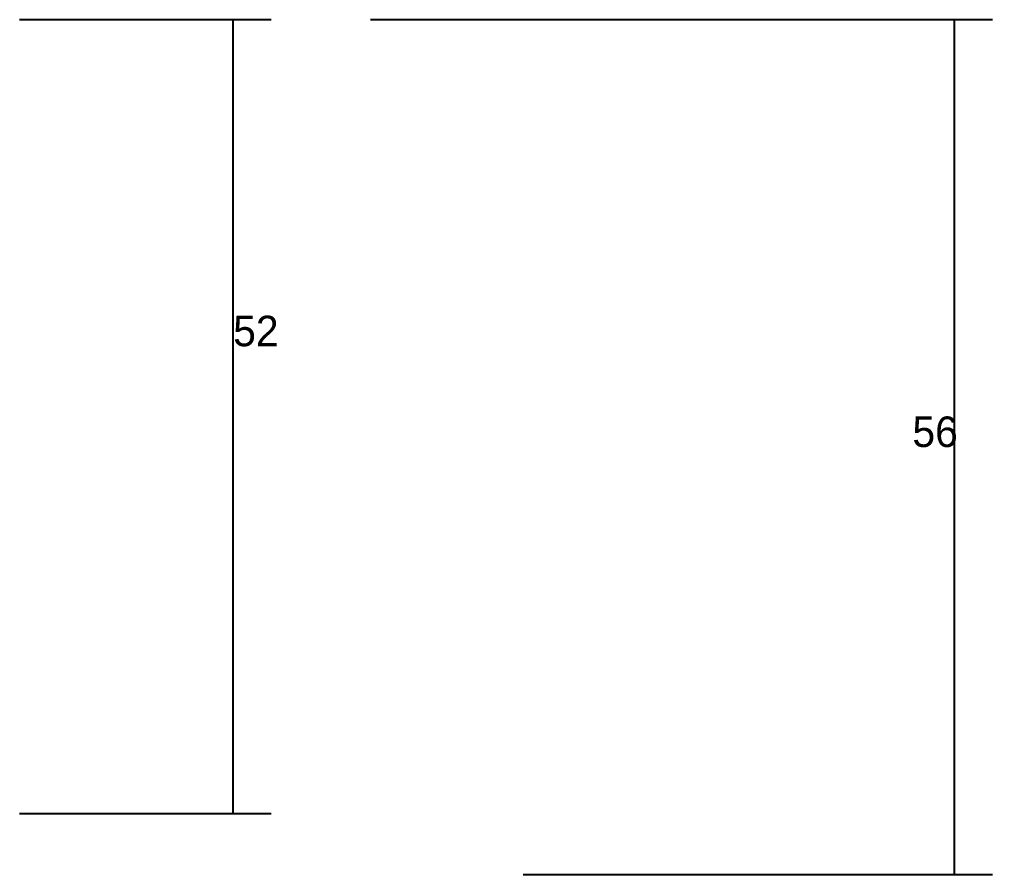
# Model space of a CAD drawing. Header units: metres. Extents: x 129251 to 133537, y 28019 to 29041.
# Drawn here: x 130993.2 to 131120.7, y 28018.6 to 28130.6 of the extents above; entities that cross this region are included whole.
import ezdxf

# ---------------------------------------------------------------- set-up
doc = ezdxf.new("R2010")
doc.units = ezdxf.units.M
doc.layers.add('COTA', color=241, linetype='Continuous')
doc.layers.add('Cota Seção (2x)', color=4, linetype='Continuous')

msp = doc.modelspace()

# ---------------------------------------------------------------- linework, layer by layer
at = {"layer": 'COTA'}
for p, q in [((131039.2, 28130.6), (131120.7, 28130.6)), ((131115.7, 28018.6), (131115.7, 28130.6)), ((131059.2, 28018.6), (131120.7, 28018.6))]:
    msp.add_line(p, q, dxfattribs=at)
at = {"layer": 'Cota Seção (2x)'}
for p, q in [((130993.2, 28130.6), (131026.2, 28130.6)), ((131021.2, 28026.6), (131021.2, 28130.6)), ((130993.2, 28026.6), (131026.2, 28026.6))]:
    msp.add_line(p, q, dxfattribs=at)

# ---------------------------------------------------------------- texts
at = {"layer": 'COTA'}
msp.add_text('56', height=4, dxfattribs=at).set_placement((131110.2, 28074.6))
at = {"layer": 'Cota Seção (2x)'}
msp.add_text('52', height=4, dxfattribs=at).set_placement((131021.2, 28087.8))

doc.saveas('drawing.dxf')
